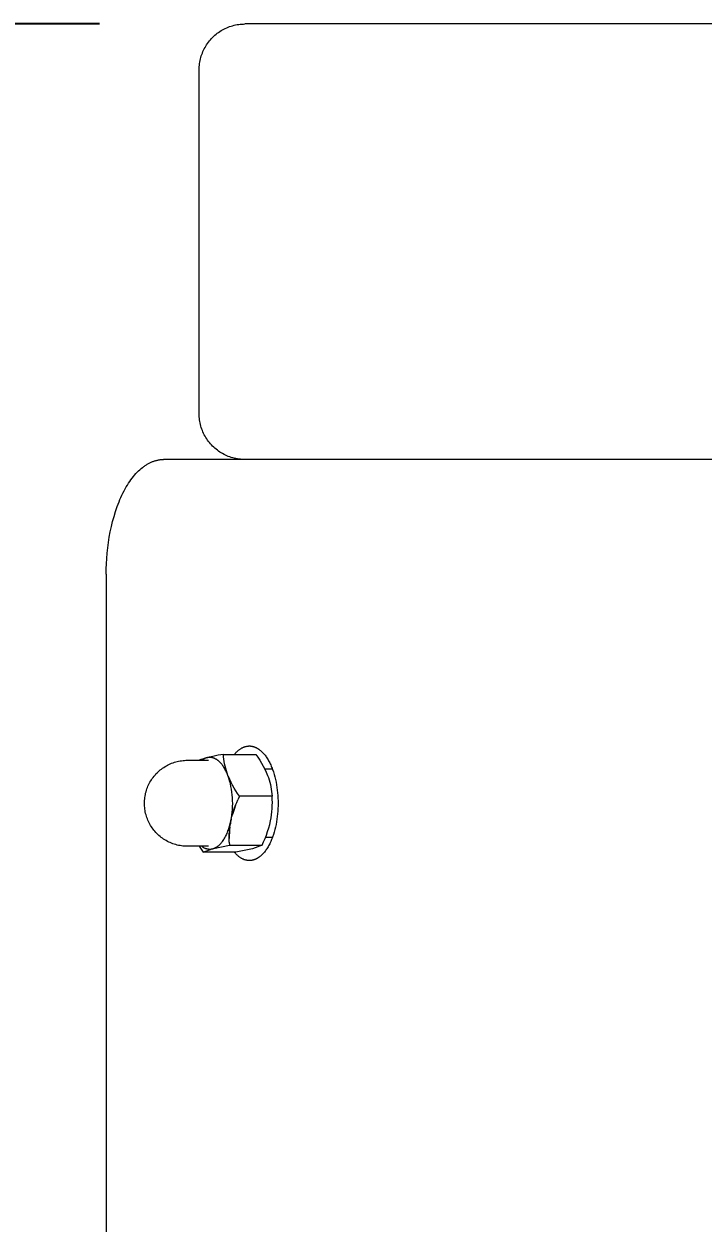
# Model space of a CAD drawing. Header units: inches. Extents: x -6 to 195, y -3 to 126.
# Drawn here: x 3.856 to 6.19, y 122.229 to 126.348 of the extents above; entities that cross this region are included whole.
import ezdxf

# ---------------------------------------------------------------- set-up
doc = ezdxf.new("R2010")
doc.units = ezdxf.units.IN
doc.layers.add('ZANO_R', color=7, linetype='Continuous', lineweight=0)
doc.layers.add('ZANO_W', color=1, linetype='Continuous', lineweight=0)
doc.styles.get("Standard").update_dxf_attribs({"font": 'arial.ttf'})
doc.dimstyles.new('amerykanie', dxfattribs={"dimtxt": 50, "dimasz": 50, "dimexe": 0.5, "dimexo": 0.5, "dimgap": 1, "dimtad": 1, "dimdec": 0, "dimzin": 0, "dimlunit": 5, "dimtxsty": 'Standard', "dimcen": 0.09, "dimclrd": 1, "dimclre": 1, "dimclrt": 1, "dimazin": 0, "dimtfac": 1, "dimtdec": 0, "dimtmove": 0, "dimatfit": 3, "dimfxl": 1, "dimtzin": 0, "dimarcsym": 1})

# ---------------------------------------------------------------- blocks, each defined once
blk = doc.blocks.new('*D376')
at = {"layer": 'ZANO_W', "color": 1, "lineweight": -2}
for p, q in [((4.1156, 126.3483), (-3.0009, 126.3483)), ((-2.5009, 125.3483), (-2.5009, 109.6318)), ((2.2144, 108.6318), (-3.0009, 108.6318))]:
    blk.add_line(p, q, dxfattribs=at)
at = {"layer": 'ZANO_W', "color": 1}
for points in [[(-2.3342, 125.3483), (-2.6676, 125.3483), (-2.5009, 126.3483)], [(-2.6676, 109.6318), (-2.3342, 109.6318), (-2.5009, 108.6318)]]:
    blk.add_solid(points, dxfattribs=at)
at = {"layer": 'ZANO_W', "color": 1, "insert": (-3.8411, 117.49), "char_height": 1.625, "attachment_point": 5, "rotation": 90}
blk.add_mtext('17 11/16', dxfattribs=at)

msp = doc.modelspace()

# ---------------------------------------------------------------- linework, layer by layer
at = {"layer": 'ZANO_R'}
for p, q in [((4.54314, 126.33064), (4.54796, 126.33303)), ((4.54796, 126.33303), (4.55285, 126.33526)), ((4.55285, 126.33526), (4.55782, 126.33731)), ((4.55782, 126.33731), (4.56286, 126.3392)), ((4.56286, 126.3392), (4.56795, 126.34091)), ((4.56795, 126.34091), (4.57311, 126.34245)), ((4.57311, 126.34245), (4.57831, 126.34381)), ((4.57831, 126.34381), (4.58355, 126.345)), ((4.58355, 126.345), (4.58884, 126.346)), ((4.58884, 126.346), (4.59415, 126.34683)), ((4.59415, 126.34683), (4.59949, 126.34747)), ((4.59949, 126.34747), (4.60485, 126.34793)), ((4.60485, 126.34793), (4.61022, 126.3482)), ((4.61022, 126.3482), (4.61559, 126.34829)), ((13.31937, 126.34829), (4.61559, 126.34829)), ((4.49344, 126.2902), (4.4969, 126.29431)), ((4.4969, 126.29431), (4.5005, 126.2983)), ((4.5005, 126.2983), (4.50424, 126.30217)), ((4.50424, 126.30217), (4.50811, 126.3059)), ((4.50811, 126.3059), (4.5121, 126.30951)), ((4.5121, 126.30951), (4.51621, 126.31297)), ((4.51621, 126.31297), (4.52044, 126.31629)), ((4.52044, 126.31629), (4.52478, 126.31947)), ((4.52478, 126.31947), (4.52922, 126.32249)), ((4.52922, 126.32249), (4.53377, 126.32537)), ((4.53377, 126.32537), (4.53841, 126.32808)), ((4.53841, 126.32808), (4.54314, 126.33064)), ((4.46909, 126.24858), (4.47115, 126.25355)), ((4.47115, 126.25355), (4.47338, 126.25845)), ((4.47338, 126.25845), (4.47577, 126.26326)), ((4.47577, 126.26326), (4.47833, 126.26799)), ((4.47833, 126.26799), (4.48104, 126.27264)), ((4.48104, 126.27264), (4.48391, 126.27718)), ((4.48391, 126.27718), (4.48694, 126.28163)), ((4.48694, 126.28163), (4.49011, 126.28597)), ((4.49011, 126.28597), (4.49344, 126.2902)), ((4.45894, 126.20692), (4.45958, 126.21226)), ((4.45958, 126.21226), (4.4604, 126.21757)), ((4.4604, 126.21757), (4.46141, 126.22285)), ((4.46141, 126.22285), (4.46259, 126.2281)), ((4.46259, 126.2281), (4.46395, 126.2333)), ((4.46395, 126.2333), (4.46549, 126.23845)), ((4.46549, 126.23845), (4.46721, 126.24355)), ((4.46721, 126.24355), (4.46909, 126.24858)), ((4.45811, 126.19081), (4.45821, 126.19619)), ((4.45811, 125.00971), (4.45811, 126.19081)), ((4.45821, 126.19619), (4.45848, 126.20156)), ((4.45848, 126.20156), (4.45894, 126.20692)), ((4.45821, 125.00432), (4.45811, 125.00971)), ((4.45848, 124.99893), (4.45821, 125.00432)), ((4.45894, 124.99356), (4.45848, 124.99893)), ((4.45959, 124.9882), (4.45894, 124.99356)), ((4.46042, 124.98287), (4.45959, 124.9882)), ((4.46143, 124.97758), (4.46042, 124.98287)), ((4.46262, 124.97232), (4.46143, 124.97758)), ((4.46399, 124.9671), (4.46262, 124.97232)), ((4.46554, 124.96193), (4.46399, 124.9671)), ((4.46726, 124.95682), (4.46554, 124.96193)), ((4.46916, 124.95178), (4.46726, 124.95682)), ((4.47123, 124.9468), (4.46916, 124.95178)), ((4.47347, 124.94189), (4.47123, 124.9468)), ((4.47587, 124.93706), (4.47347, 124.94189)), ((4.47844, 124.93232), (4.47587, 124.93706)), ((4.48117, 124.92767), (4.47844, 124.93232)), ((4.48406, 124.92311), (4.48117, 124.92767)), ((4.4871, 124.91866), (4.48406, 124.92311)), ((4.4903, 124.91432), (4.4871, 124.91866)), ((4.49364, 124.91008), (4.4903, 124.91432)), ((4.49712, 124.90596), (4.49364, 124.91008)), ((4.50074, 124.90197), (4.49712, 124.90596)), ((4.5045, 124.8981), (4.50074, 124.90197)), ((4.50838, 124.89436), (4.5045, 124.8981)), ((4.5124, 124.89076), (4.50838, 124.89436)), ((4.3134, 124.84972), (4.31565, 124.85021)), ((4.31565, 124.85021), (4.3179, 124.85064)), ((4.3179, 124.85064), (4.32014, 124.85101)), ((4.32014, 124.85101), (4.32237, 124.85134)), ((4.32237, 124.85134), (4.3246, 124.85161)), ((4.3246, 124.85161), (4.32681, 124.85184)), ((4.32681, 124.85184), (4.32902, 124.85201)), ((4.32902, 124.85201), (4.33122, 124.85213)), ((4.33122, 124.85213), (4.33341, 124.85221)), ((4.33341, 124.85221), (4.33559, 124.85223)), ((12.80016, 124.85223), (4.33559, 124.85223)), ((4.51653, 124.88729), (4.5124, 124.89076)), ((4.52078, 124.88397), (4.51653, 124.88729)), ((4.52514, 124.8808), (4.52078, 124.88397)), ((4.52961, 124.87778), (4.52514, 124.8808)), ((4.53418, 124.87491), (4.52961, 124.87778)), ((4.53884, 124.8722), (4.53418, 124.87491)), ((4.54359, 124.86965), (4.53884, 124.8722)), ((4.54843, 124.86727), (4.54359, 124.86965)), ((4.55335, 124.86505), (4.54843, 124.86727)), ((4.55834, 124.86301), (4.55335, 124.86505)), ((4.56339, 124.86113), (4.55834, 124.86301)), ((4.56851, 124.85943), (4.56339, 124.86113)), ((4.57369, 124.85791), (4.56851, 124.85943)), ((4.57891, 124.85656), (4.57369, 124.85791)), ((4.58417, 124.8554), (4.57891, 124.85656)), ((4.58948, 124.85441), (4.58417, 124.8554)), ((4.59481, 124.85361), (4.58948, 124.85441)), ((4.60017, 124.85299), (4.59481, 124.85361)), ((4.60554, 124.85255), (4.60017, 124.85299)), ((4.61093, 124.8523), (4.60554, 124.85255)), ((4.24518, 124.80825), (4.24962, 124.8127)), ((4.24962, 124.8127), (4.25409, 124.8169)), ((4.25409, 124.8169), (4.2586, 124.82087)), ((4.2586, 124.82087), (4.26313, 124.82459)), ((4.26313, 124.82459), (4.2654, 124.82636)), ((4.2654, 124.82636), (4.26768, 124.82806)), ((4.26768, 124.82806), (4.26997, 124.82971)), ((4.26997, 124.82971), (4.27225, 124.83129)), ((4.27225, 124.83129), (4.27454, 124.83282)), ((4.27454, 124.83282), (4.27683, 124.83428)), ((4.27683, 124.83428), (4.27913, 124.83569)), ((4.27913, 124.83569), (4.28142, 124.83703)), ((4.28142, 124.83703), (4.28372, 124.83832)), ((4.28372, 124.83832), (4.28602, 124.83954)), ((4.28602, 124.83954), (4.28831, 124.84071)), ((4.28831, 124.84071), (4.29061, 124.84181)), ((4.29061, 124.84181), (4.2929, 124.84286)), ((4.2929, 124.84286), (4.29519, 124.84385)), ((4.29519, 124.84385), (4.29748, 124.84478)), ((4.29748, 124.84478), (4.29977, 124.84566)), ((4.29977, 124.84566), (4.30205, 124.84647)), ((4.30205, 124.84647), (4.30433, 124.84723)), ((4.30433, 124.84723), (4.30661, 124.84794)), ((4.30661, 124.84794), (4.30888, 124.84859)), ((4.30888, 124.84859), (4.31114, 124.84918)), ((4.31114, 124.84918), (4.3134, 124.84972)), ((4.21151, 124.76418), (4.2155, 124.77048)), ((4.2155, 124.77048), (4.21955, 124.77656)), ((4.21955, 124.77656), (4.22368, 124.78242)), ((4.22368, 124.78242), (4.22787, 124.78805)), ((4.22787, 124.78805), (4.23212, 124.79346)), ((4.23212, 124.79346), (4.23642, 124.79862)), ((4.23642, 124.79862), (4.24078, 124.80356)), ((4.24078, 124.80356), (4.24518, 124.80825)), ((4.18938, 124.72214), (4.19284, 124.72962)), ((4.19284, 124.72962), (4.19639, 124.73692)), ((4.19639, 124.73692), (4.20004, 124.74403)), ((4.20004, 124.74403), (4.20378, 124.75095)), ((4.20378, 124.75095), (4.20761, 124.75767)), ((4.20761, 124.75767), (4.21151, 124.76418)), ((4.17083, 124.67397), (4.17657, 124.6906)), ((4.17657, 124.6906), (4.17961, 124.69871)), ((4.17961, 124.69871), (4.18276, 124.70668)), ((4.18276, 124.70668), (4.18602, 124.71449)), ((4.18602, 124.71449), (4.18938, 124.72214)), ((4.16073, 124.63935), (4.16554, 124.65686)), ((4.16554, 124.65686), (4.17083, 124.67397)), ((4.14921, 124.5852), (4.15256, 124.60345)), ((4.15256, 124.60345), (4.1564, 124.62152)), ((4.1564, 124.62152), (4.16073, 124.63935)), ((4.14395, 124.54849), (4.14634, 124.56686)), ((4.14634, 124.56686), (4.14921, 124.5852)), ((4.14056, 124.51195), (4.14202, 124.53017)), ((4.14202, 124.53017), (4.14395, 124.54849)), ((4.13893, 124.47608), (4.13953, 124.4939)), ((4.13953, 124.4939), (4.14056, 124.51195)), ((4.13874, 124.45853), (4.13893, 124.47608)), ((4.13874, 124.45853), (4.13874, 109.43971)), ((4.60519, 123.86116), (4.60683, 123.86202)), ((4.60683, 123.86202), (4.60846, 123.86281)), ((4.60846, 123.86281), (4.61009, 123.86354)), ((4.61009, 123.86354), (4.61172, 123.86422)), ((4.61172, 123.86422), (4.61335, 123.86483)), ((4.61335, 123.86483), (4.61497, 123.86539)), ((4.61497, 123.86539), (4.61659, 123.8659)), ((4.61659, 123.8659), (4.6182, 123.86634)), ((4.6182, 123.86634), (4.61981, 123.86673)), ((4.61981, 123.86673), (4.62141, 123.86707)), ((4.62141, 123.86707), (4.62301, 123.86735)), ((4.62301, 123.86735), (4.6246, 123.86758)), ((4.6246, 123.86758), (4.62618, 123.86775)), ((4.62618, 123.86775), (4.62775, 123.86788)), ((4.62775, 123.86788), (4.62931, 123.86795)), ((4.62931, 123.86795), (4.63086, 123.86798)), ((4.63086, 123.86798), (4.63195, 123.86796)), ((4.63195, 123.86796), (4.63305, 123.86793)), ((4.63305, 123.86793), (4.63415, 123.86787)), ((4.63415, 123.86787), (4.63525, 123.86778)), ((4.63525, 123.86778), (4.63636, 123.86767)), ((4.63636, 123.86767), (4.63747, 123.86753)), ((4.63747, 123.86753), (4.63859, 123.86737)), ((4.63859, 123.86737), (4.63971, 123.86718)), ((4.63971, 123.86718), (4.64083, 123.86697)), ((4.64083, 123.86697), (4.64196, 123.86672)), ((4.64196, 123.86672), (4.64309, 123.86645)), ((4.64309, 123.86645), (4.64422, 123.86616)), ((4.64422, 123.86616), (4.64535, 123.86583)), ((4.64535, 123.86583), (4.64649, 123.86548)), ((4.64649, 123.86548), (4.64763, 123.8651)), ((4.64763, 123.8651), (4.64877, 123.86469)), ((4.64877, 123.86469), (4.64992, 123.86425)), ((4.64992, 123.86425), (4.65106, 123.86379)), ((4.65106, 123.86379), (4.65221, 123.86329)), ((4.65221, 123.86329), (4.65335, 123.86277)), ((4.65335, 123.86277), (4.6545, 123.86222)), ((4.6545, 123.86222), (4.65565, 123.86163)), ((4.65565, 123.86163), (4.6568, 123.86102)), ((4.46411, 123.82098), (4.45851, 123.81876)), ((4.46979, 123.82301), (4.46411, 123.82098)), ((4.46992, 123.82078), (4.46848, 123.8198)), ((4.47553, 123.82484), (4.46979, 123.82301)), ((4.47139, 123.82171), (4.46992, 123.82078)), ((4.47289, 123.82259), (4.47139, 123.82171)), ((4.47443, 123.82342), (4.47289, 123.82259)), ((4.47599, 123.8242), (4.47443, 123.82342)), ((4.48132, 123.82648), (4.47553, 123.82484)), ((4.47757, 123.82492), (4.47599, 123.8242)), ((4.47918, 123.82558), (4.47757, 123.82492)), ((4.48081, 123.82619), (4.47918, 123.82558)), ((4.48246, 123.82675), (4.48081, 123.82619)), ((4.48413, 123.82724), (4.48246, 123.82675)), ((4.48532, 123.82754), (4.48413, 123.82724)), ((4.48651, 123.8278), (4.48532, 123.82754)), ((4.48771, 123.82802), (4.48651, 123.8278)), ((4.50475, 123.8321), (4.48657, 123.82788)), ((4.48891, 123.82821), (4.48771, 123.82802)), ((4.49012, 123.82837), (4.48891, 123.82821)), ((4.49134, 123.82848), (4.49012, 123.82837)), ((4.49256, 123.82856), (4.49134, 123.82848)), ((4.49378, 123.8286), (4.49256, 123.82856)), ((4.49501, 123.8286), (4.49378, 123.8286)), ((4.49624, 123.82857), (4.49501, 123.8286)), ((4.49748, 123.82849), (4.49624, 123.82857)), ((4.49872, 123.82838), (4.49748, 123.82849)), ((4.49996, 123.82823), (4.49872, 123.82838)), ((4.5012, 123.82803), (4.49996, 123.82823)), ((4.50245, 123.8278), (4.5012, 123.82803)), ((4.50369, 123.82753), (4.50245, 123.8278)), ((4.50494, 123.82721), (4.50369, 123.82753)), ((4.52302, 123.83587), (4.50475, 123.8321)), ((4.50618, 123.82686), (4.50494, 123.82721)), ((4.50742, 123.82646), (4.50618, 123.82686)), ((4.50867, 123.82603), (4.50742, 123.82646)), ((4.50991, 123.82555), (4.50867, 123.82603)), ((4.51115, 123.82504), (4.50991, 123.82555)), ((4.51239, 123.82448), (4.51115, 123.82504)), ((4.51362, 123.82388), (4.51239, 123.82448)), ((4.51485, 123.82325), (4.51362, 123.82388)), ((4.51608, 123.82257), (4.51485, 123.82325)), ((4.5173, 123.82185), (4.51608, 123.82257)), ((4.51852, 123.82109), (4.5173, 123.82185)), ((4.51973, 123.82029), (4.51852, 123.82109)), ((4.52093, 123.81945), (4.51973, 123.82029)), ((4.54138, 123.83919), (4.52302, 123.83587)), ((4.54201, 123.83099), (4.54138, 123.83919)), ((4.54138, 123.83919), (4.6534, 123.83919)), ((4.54292, 123.82282), (4.54201, 123.83099)), ((4.54411, 123.81468), (4.54292, 123.82282)), ((4.57962, 123.83919), (4.58115, 123.84102)), ((4.58115, 123.84102), (4.5827, 123.84279)), ((4.5827, 123.84279), (4.58425, 123.84451)), ((4.58425, 123.84451), (4.58582, 123.84616)), ((4.58582, 123.84616), (4.5874, 123.84774)), ((4.5874, 123.84774), (4.58899, 123.84927)), ((4.58899, 123.84927), (4.59059, 123.85074)), ((4.59059, 123.85074), (4.59219, 123.85214)), ((4.59219, 123.85214), (4.5938, 123.85349)), ((4.5938, 123.85349), (4.59542, 123.85477)), ((4.59542, 123.85477), (4.59704, 123.85599)), ((4.59704, 123.85599), (4.59866, 123.85714)), ((4.59866, 123.85714), (4.60029, 123.85824)), ((4.60029, 123.85824), (4.60192, 123.85928)), ((4.60192, 123.85928), (4.60356, 123.86025)), ((4.60356, 123.86025), (4.60519, 123.86116)), ((4.6534, 123.83919), (4.66015, 123.82951)), ((4.6568, 123.86102), (4.65795, 123.86038)), ((4.65795, 123.86038), (4.65909, 123.85971)), ((4.65909, 123.85971), (4.66024, 123.859)), ((4.66015, 123.82951), (4.66656, 123.81961)), ((4.66024, 123.859), (4.66139, 123.85827)), ((4.66139, 123.85827), (4.66253, 123.85751)), ((4.66253, 123.85751), (4.66368, 123.85672)), ((4.66368, 123.85672), (4.66482, 123.85589)), ((4.66482, 123.85589), (4.66596, 123.85504)), ((4.66596, 123.85504), (4.66709, 123.85416)), ((4.66709, 123.85416), (4.66936, 123.8523)), ((4.66936, 123.8523), (4.67161, 123.85031)), ((4.67161, 123.85031), (4.67385, 123.84821)), ((4.67385, 123.84821), (4.67607, 123.84599)), ((4.67607, 123.84599), (4.67827, 123.84364)), ((4.67827, 123.84364), (4.68045, 123.84117)), ((4.68045, 123.84117), (4.6826, 123.83859)), ((4.6826, 123.83859), (4.68472, 123.83589)), ((4.68472, 123.83589), (4.68682, 123.83307)), ((4.68682, 123.83307), (4.68888, 123.83014)), ((4.68888, 123.83014), (4.69091, 123.8271)), ((4.69091, 123.8271), (4.6929, 123.82395)), ((4.6929, 123.82395), (4.69485, 123.8207)), ((4.69485, 123.8207), (4.69677, 123.81734)), ((4.3133, 123.77545), (4.31693, 123.77896)), ((4.31693, 123.77896), (4.32067, 123.78234)), ((4.32067, 123.78234), (4.32453, 123.7856)), ((4.32453, 123.7856), (4.32849, 123.78872)), ((4.32849, 123.78872), (4.33256, 123.7917)), ((4.33256, 123.7917), (4.33673, 123.79454)), ((4.33673, 123.79454), (4.341, 123.79724)), ((4.341, 123.79724), (4.34535, 123.79978)), ((4.34535, 123.79978), (4.34979, 123.80218)), ((4.34979, 123.80218), (4.35431, 123.80443)), ((4.35431, 123.80443), (4.3589, 123.80652)), ((4.3589, 123.80652), (4.36356, 123.80845)), ((4.36356, 123.80845), (4.36829, 123.81023)), ((4.36829, 123.81023), (4.37307, 123.81183)), ((4.37307, 123.81183), (4.3779, 123.81328)), ((4.3779, 123.81328), (4.38278, 123.81456)), ((4.38278, 123.81456), (4.3877, 123.81567)), ((4.3877, 123.81567), (4.39266, 123.81661)), ((4.39266, 123.81661), (4.39765, 123.81739)), ((4.39765, 123.81739), (4.40266, 123.81799)), ((4.40266, 123.81799), (4.40768, 123.81842)), ((4.40768, 123.81842), (4.41272, 123.81868)), ((4.41272, 123.81868), (4.41777, 123.81876)), ((4.41777, 123.81876), (4.49039, 123.81876)), ((4.46848, 123.8198), (4.46708, 123.81876)), ((4.52213, 123.81858), (4.52093, 123.81945)), ((4.52333, 123.81766), (4.52213, 123.81858)), ((4.52451, 123.81671), (4.52333, 123.81766)), ((4.52569, 123.81571), (4.52451, 123.81671)), ((4.52686, 123.81468), (4.52569, 123.81571)), ((4.52802, 123.81361), (4.52686, 123.81468)), ((4.52917, 123.81251), (4.52802, 123.81361)), ((4.53031, 123.81136), (4.52917, 123.81251)), ((4.53144, 123.81018), (4.53031, 123.81136)), ((4.53256, 123.80897), (4.53144, 123.81018)), ((4.53367, 123.80772), (4.53256, 123.80897)), ((4.53476, 123.80644), (4.53367, 123.80772)), ((4.53585, 123.80512), (4.53476, 123.80644)), ((4.53692, 123.80377), (4.53585, 123.80512)), ((4.53903, 123.80098), (4.53692, 123.80377)), ((4.54109, 123.79805), (4.53903, 123.80098)), ((4.54309, 123.79502), (4.54109, 123.79805)), ((4.54503, 123.79187), (4.54309, 123.79502)), ((4.54557, 123.80658), (4.54411, 123.81468)), ((4.54692, 123.78861), (4.54503, 123.79187)), ((4.5473, 123.79854), (4.54557, 123.80658)), ((4.54874, 123.78525), (4.54692, 123.78861)), ((4.5493, 123.79057), (4.5473, 123.79854)), ((4.5505, 123.78181), (4.54874, 123.78525)), ((4.55157, 123.78266), (4.5493, 123.79057)), ((4.55219, 123.77827), (4.5505, 123.78181)), ((4.55411, 123.77484), (4.55157, 123.78266)), ((4.66656, 123.81961), (4.67263, 123.80949)), ((4.67263, 123.80949), (4.67834, 123.79917)), ((4.67834, 123.79917), (4.68369, 123.78866)), ((4.68354, 123.78924), (4.7096, 123.78924)), ((4.68369, 123.78866), (4.68868, 123.77797)), ((4.69677, 123.81734), (4.69864, 123.81388)), ((4.69864, 123.81388), (4.70046, 123.81032)), ((4.70046, 123.81032), (4.70224, 123.80667)), ((4.70224, 123.80667), (4.70397, 123.80293)), ((4.70397, 123.80293), (4.70565, 123.79911)), ((4.70565, 123.79911), (4.70728, 123.7952)), ((4.70728, 123.7952), (4.70885, 123.79122)), ((4.70885, 123.79122), (4.71037, 123.78716)), ((4.71037, 123.78716), (4.71325, 123.77885)), ((4.71325, 123.77885), (4.71589, 123.77029)), ((4.28438, 123.73441), (4.28662, 123.73893)), ((4.28662, 123.73893), (4.28901, 123.74337)), ((4.28901, 123.74337), (4.29155, 123.74773)), ((4.29155, 123.74773), (4.29425, 123.75199)), ((4.29425, 123.75199), (4.29708, 123.75617)), ((4.29708, 123.75617), (4.30006, 123.76024)), ((4.30006, 123.76024), (4.30317, 123.76421)), ((4.30317, 123.76421), (4.30642, 123.76807)), ((4.30642, 123.76807), (4.3098, 123.77182)), ((4.3098, 123.77182), (4.3133, 123.77545)), ((4.55381, 123.77466), (4.55219, 123.77827)), ((4.55537, 123.77098), (4.55381, 123.77466)), ((4.55691, 123.76711), (4.55411, 123.77484)), ((4.56001, 123.75771), (4.55691, 123.76711)), ((4.56298, 123.75294), (4.55846, 123.76317)), ((4.5628, 123.74821), (4.56001, 123.75771)), ((4.56527, 123.73863), (4.5628, 123.74821)), ((4.56784, 123.74285), (4.56298, 123.75294)), ((4.56741, 123.72896), (4.56527, 123.73863)), ((4.57301, 123.73292), (4.56784, 123.74285)), ((4.68868, 123.77797), (4.69329, 123.76711)), ((4.69329, 123.76711), (4.69609, 123.75937)), ((4.69609, 123.75937), (4.69863, 123.75155)), ((4.69863, 123.75155), (4.7009, 123.74365)), ((4.7009, 123.74365), (4.7029, 123.73567)), ((4.71589, 123.77029), (4.71829, 123.76154)), ((4.71829, 123.76154), (4.72046, 123.75262)), ((4.72046, 123.75262), (4.72238, 123.74359)), ((4.72238, 123.74359), (4.72406, 123.73446)), ((4.27225, 123.69608), (4.27318, 123.70099)), ((4.27318, 123.70099), (4.27429, 123.70592)), ((4.27429, 123.70592), (4.27556, 123.7108)), ((4.27556, 123.7108), (4.277, 123.71564)), ((4.277, 123.71564), (4.2786, 123.72042)), ((4.2786, 123.72042), (4.28037, 123.72515)), ((4.28037, 123.72515), (4.28229, 123.72981)), ((4.28229, 123.72981), (4.28438, 123.73441)), ((4.56922, 123.71923), (4.56741, 123.72896)), ((4.57071, 123.70945), (4.56922, 123.71923)), ((4.57186, 123.69962), (4.57071, 123.70945)), ((4.57268, 123.68975), (4.57186, 123.69962)), ((4.5785, 123.72317), (4.57301, 123.73292)), ((4.58429, 123.71359), (4.5785, 123.72317)), ((4.5904, 123.70421), (4.58429, 123.71359)), ((4.5968, 123.69502), (4.5904, 123.70421)), ((4.7029, 123.73567), (4.70463, 123.72763)), ((4.70463, 123.72763), (4.70609, 123.71954)), ((4.70609, 123.71954), (4.70727, 123.7114)), ((4.70727, 123.7114), (4.70818, 123.70322)), ((4.70818, 123.70322), (4.70882, 123.69502)), ((4.72406, 123.73446), (4.72549, 123.72529)), ((4.72549, 123.72529), (4.72668, 123.71611)), ((4.72668, 123.71611), (4.72765, 123.70695)), ((4.72765, 123.70695), (4.72838, 123.69784)), ((4.72838, 123.69784), (4.72889, 123.68881)), ((4.27013, 123.6712), (4.27022, 123.6762)), ((4.27021, 123.6662), (4.27013, 123.6712)), ((4.27046, 123.6612), (4.27021, 123.6662)), ((4.27022, 123.6762), (4.27047, 123.68119)), ((4.27088, 123.65622), (4.27046, 123.6612)), ((4.27047, 123.68119), (4.2709, 123.68617)), ((4.27147, 123.65125), (4.27088, 123.65622)), ((4.2709, 123.68617), (4.27149, 123.69114)), ((4.27149, 123.69114), (4.27225, 123.69608)), ((4.57263, 123.65019), (4.57315, 123.66007)), ((4.57317, 123.67987), (4.57268, 123.68975)), ((4.57315, 123.66007), (4.57333, 123.66997)), ((4.57333, 123.66997), (4.57317, 123.67987)), ((4.58331, 123.66412), (4.57938, 123.65366)), ((4.57971, 123.65503), (4.58326, 123.66446)), ((4.58326, 123.66446), (4.58709, 123.67379)), ((4.58709, 123.67379), (4.59121, 123.68299)), ((4.5968, 123.69502), (4.59123, 123.68298)), ((4.70882, 123.69502), (4.5968, 123.69502)), ((4.70942, 123.68449), (4.70882, 123.69502)), ((4.70909, 123.65283), (4.70956, 123.66338)), ((4.70967, 123.67393), (4.70942, 123.68449)), ((4.70956, 123.66338), (4.70967, 123.67393)), ((4.72889, 123.68881), (4.72919, 123.6799)), ((4.72919, 123.66235), (4.72889, 123.65344)), ((4.72919, 123.6799), (4.72929, 123.67113)), ((4.72929, 123.67113), (4.72919, 123.66235)), ((4.27223, 123.64631), (4.27147, 123.65125)), ((4.27315, 123.6414), (4.27223, 123.64631)), ((4.27424, 123.63652), (4.27315, 123.6414)), ((4.2755, 123.63167), (4.27424, 123.63652)), ((4.27692, 123.62688), (4.2755, 123.63167)), ((4.27849, 123.62213), (4.27692, 123.62688)), ((4.28023, 123.61745), (4.27849, 123.62213)), ((4.28213, 123.61282), (4.28023, 123.61745)), ((4.56726, 123.61099), (4.56909, 123.62072)), ((4.56841, 123.61633), (4.56726, 123.61099)), ((4.5684, 123.61633), (4.57079, 123.62613)), ((4.56909, 123.62072), (4.57061, 123.6305)), ((4.57061, 123.6305), (4.57178, 123.64033)), ((4.57079, 123.62613), (4.57347, 123.63585)), ((4.57178, 123.64033), (4.57263, 123.65019)), ((4.57578, 123.64308), (4.57253, 123.63239)), ((4.57347, 123.63585), (4.57644, 123.64549)), ((4.57938, 123.65366), (4.57578, 123.64308)), ((4.57644, 123.64549), (4.57971, 123.65503)), ((4.70364, 123.61099), (4.70553, 123.62138)), ((4.70553, 123.62138), (4.70707, 123.63182)), ((4.70707, 123.63182), (4.70826, 123.64231)), ((4.70826, 123.64231), (4.70909, 123.65283)), ((4.72549, 123.61696), (4.72406, 123.60779)), ((4.72668, 123.62615), (4.72549, 123.61696)), ((4.72765, 123.63531), (4.72668, 123.62615)), ((4.72838, 123.64441), (4.72765, 123.63531)), ((4.72889, 123.65344), (4.72838, 123.64441)), ((4.28418, 123.60826), (4.28213, 123.61282)), ((4.28639, 123.60377), (4.28418, 123.60826)), ((4.28875, 123.59936), (4.28639, 123.60377)), ((4.29125, 123.59503), (4.28875, 123.59936)), ((4.2939, 123.59079), (4.29125, 123.59503)), ((4.29669, 123.58664), (4.2939, 123.59079)), ((4.29962, 123.58259), (4.29669, 123.58664)), ((4.30269, 123.57864), (4.29962, 123.58259)), ((4.30589, 123.5748), (4.30269, 123.57864)), ((4.30921, 123.57106), (4.30589, 123.5748)), ((4.55561, 123.57186), (4.55721, 123.57594)), ((4.55721, 123.57594), (4.55874, 123.58011)), ((4.55874, 123.58011), (4.56019, 123.58436)), ((4.56019, 123.58436), (4.56157, 123.58867)), ((4.56143, 123.5647), (4.56198, 123.57383)), ((4.56157, 123.58867), (4.56286, 123.59305)), ((4.56262, 123.57993), (4.56186, 123.57007)), ((4.56198, 123.57383), (4.56282, 123.58294)), ((4.56371, 123.58976), (4.56262, 123.57993)), ((4.56282, 123.58294), (4.56394, 123.59202)), ((4.56286, 123.59305), (4.56408, 123.59748)), ((4.5634, 123.58728), (4.56332, 123.58746)), ((4.56354, 123.58845), (4.56344, 123.58845)), ((4.56394, 123.59202), (4.56536, 123.60106)), ((4.56408, 123.59748), (4.56522, 123.60195)), ((4.56522, 123.60195), (4.56628, 123.60646)), ((4.56628, 123.60603), (4.56539, 123.60105)), ((4.56628, 123.60646), (4.56726, 123.61099)), ((4.56726, 123.61099), (4.56628, 123.60603)), ((4.68926, 123.56208), (4.69349, 123.57411)), ((4.69349, 123.57411), (4.6973, 123.58629)), ((4.6973, 123.58629), (4.70068, 123.59858)), ((4.70068, 123.59858), (4.70364, 123.61099)), ((4.71829, 123.58071), (4.71589, 123.57196)), ((4.72046, 123.58963), (4.71829, 123.58071)), ((4.72238, 123.59867), (4.72046, 123.58963)), ((4.72406, 123.60779), (4.72238, 123.59867)), ((4.31266, 123.56744), (4.30921, 123.57106)), ((4.31624, 123.56394), (4.31266, 123.56744)), ((4.31992, 123.56057), (4.31624, 123.56394)), ((4.32372, 123.55732), (4.31992, 123.56057)), ((4.32771, 123.55414), (4.32372, 123.55732)), ((4.3318, 123.5511), (4.32771, 123.55414)), ((4.336, 123.5482), (4.3318, 123.5511)), ((4.34029, 123.54545), (4.336, 123.5482)), ((4.34467, 123.54285), (4.34029, 123.54545)), ((4.34915, 123.54041), (4.34467, 123.54285)), ((4.3537, 123.53811), (4.34915, 123.54041)), ((4.35833, 123.53598), (4.3537, 123.53811)), ((4.36303, 123.53401), (4.35833, 123.53598)), ((4.3678, 123.5322), (4.36303, 123.53401)), ((4.37262, 123.53056), (4.3678, 123.5322)), ((4.53026, 123.53084), (4.53142, 123.53205)), ((4.53142, 123.53205), (4.53257, 123.5333)), ((4.53257, 123.5333), (4.53372, 123.53459)), ((4.53372, 123.53459), (4.53485, 123.53592)), ((4.53485, 123.53592), (4.53597, 123.53728)), ((4.53597, 123.53728), (4.53709, 123.53869)), ((4.53709, 123.53869), (4.53819, 123.54013)), ((4.53819, 123.54013), (4.54035, 123.54313)), ((4.54035, 123.54313), (4.54247, 123.54628)), ((4.54247, 123.54628), (4.54454, 123.54956)), ((4.54454, 123.54956), (4.54654, 123.55298)), ((4.54654, 123.55298), (4.54849, 123.55652)), ((4.54849, 123.55652), (4.55037, 123.56019)), ((4.55037, 123.56019), (4.55219, 123.56398)), ((4.55219, 123.56398), (4.55393, 123.56787)), ((4.55393, 123.56787), (4.55561, 123.57186)), ((4.56117, 123.55556), (4.56143, 123.5647)), ((4.56121, 123.54641), (4.56117, 123.55556)), ((4.56153, 123.53727), (4.56121, 123.54641)), ((4.56141, 123.5602), (4.56129, 123.55031)), ((4.56186, 123.57007), (4.56141, 123.5602)), ((4.56155, 123.53727), (4.56208, 123.52696)), ((4.6741, 123.52696), (4.67956, 123.53849)), ((4.67956, 123.53849), (4.68461, 123.5502)), ((4.68461, 123.5502), (4.68926, 123.56208)), ((4.7096, 123.55302), (4.68564, 123.55302)), ((4.70046, 123.53193), (4.69864, 123.52838)), ((4.70224, 123.53558), (4.70046, 123.53193)), ((4.70397, 123.53932), (4.70224, 123.53558)), ((4.70565, 123.54315), (4.70397, 123.53932)), ((4.70728, 123.54705), (4.70565, 123.54315)), ((4.70885, 123.55104), (4.70728, 123.54705)), ((4.71037, 123.55509), (4.70885, 123.55104)), ((4.71325, 123.56341), (4.71037, 123.55509)), ((4.71589, 123.57196), (4.71325, 123.56341)), ((4.3775, 123.52909), (4.37262, 123.53056)), ((4.38243, 123.52778), (4.3775, 123.52909)), ((4.3874, 123.52665), (4.38243, 123.52778)), ((4.3924, 123.52568), (4.3874, 123.52665)), ((4.39744, 123.52489), (4.3924, 123.52568)), ((4.4025, 123.52428), (4.39744, 123.52489)), ((4.40758, 123.52384), (4.4025, 123.52428)), ((4.41267, 123.52358), (4.40758, 123.52384)), ((4.41777, 123.52349), (4.41267, 123.52358)), ((4.49039, 123.52349), (4.41777, 123.52349)), ((4.45839, 123.52349), (4.46503, 123.51319)), ((4.46503, 123.51319), (4.47194, 123.50306)), ((4.46708, 123.52349), (4.46825, 123.52257)), ((4.46825, 123.52257), (4.46944, 123.52169)), ((4.46944, 123.52169), (4.47067, 123.52085)), ((4.47067, 123.52085), (4.47193, 123.52005)), ((4.47193, 123.52005), (4.47321, 123.5193)), ((4.47194, 123.50306), (4.5024, 123.51436)), ((4.58396, 123.50306), (4.47194, 123.50306)), ((4.47321, 123.5193), (4.47451, 123.51859)), ((4.47451, 123.51859), (4.47584, 123.51793)), ((4.47584, 123.51793), (4.4772, 123.51732)), ((4.4772, 123.51732), (4.47857, 123.51675)), ((4.47857, 123.51675), (4.47996, 123.51623)), ((4.47996, 123.51623), (4.48137, 123.51575)), ((4.48137, 123.51575), (4.48279, 123.51533)), ((4.48279, 123.51533), (4.48423, 123.51495)), ((4.48423, 123.51495), (4.48568, 123.51463)), ((4.48568, 123.51463), (4.48714, 123.51435)), ((4.48714, 123.51435), (4.48861, 123.51413)), ((4.48861, 123.51413), (4.49008, 123.51395)), ((4.49008, 123.51395), (4.49156, 123.51383)), ((4.49156, 123.51383), (4.49305, 123.51376)), ((4.49305, 123.51376), (4.49453, 123.51374)), ((4.49453, 123.51374), (4.49602, 123.51377)), ((4.49602, 123.51377), (4.4975, 123.51385)), ((4.4975, 123.51385), (4.49898, 123.51398)), ((4.49898, 123.51398), (4.50046, 123.51416)), ((4.50046, 123.51416), (4.50192, 123.51439)), ((4.50192, 123.51439), (4.50338, 123.51468)), ((4.50338, 123.51468), (4.50483, 123.51501)), ((4.50483, 123.51501), (4.50605, 123.51536)), ((4.50605, 123.51536), (4.50727, 123.51574)), ((4.50727, 123.51574), (4.5085, 123.51616)), ((4.5073, 123.51566), (4.56208, 123.52696)), ((4.5085, 123.51616), (4.50972, 123.51662)), ((4.50972, 123.51662), (4.51095, 123.51713)), ((4.51095, 123.51713), (4.51218, 123.51767)), ((4.51218, 123.51767), (4.5134, 123.51826)), ((4.5134, 123.51826), (4.51463, 123.51889)), ((4.51463, 123.51889), (4.51585, 123.51956)), ((4.51585, 123.51956), (4.51708, 123.52027)), ((4.51708, 123.52027), (4.5183, 123.52102)), ((4.5183, 123.52102), (4.51952, 123.52182)), ((4.51952, 123.52182), (4.52073, 123.52265)), ((4.52073, 123.52265), (4.52194, 123.52353)), ((4.52194, 123.52353), (4.52315, 123.52445)), ((4.52315, 123.52445), (4.52435, 123.52541)), ((4.52435, 123.52541), (4.52554, 123.52642)), ((4.52554, 123.52642), (4.52673, 123.52746)), ((4.52673, 123.52746), (4.52792, 123.52855)), ((4.52792, 123.52855), (4.52909, 123.52968)), ((4.52909, 123.52968), (4.53026, 123.53084)), ((4.56208, 123.52696), (4.6741, 123.52696)), ((4.58115, 123.50123), (4.57962, 123.50306)), ((4.5827, 123.49946), (4.58115, 123.50123)), ((4.58425, 123.49775), (4.5827, 123.49946)), ((4.64121, 123.51501), (4.58396, 123.50306)), ((4.58582, 123.4961), (4.58425, 123.49775)), ((4.5874, 123.49451), (4.58582, 123.4961)), ((4.58899, 123.49298), (4.5874, 123.49451)), ((4.59059, 123.49151), (4.58899, 123.49298)), ((4.59219, 123.49011), (4.59059, 123.49151)), ((4.6741, 123.52696), (4.64121, 123.51501)), ((4.67161, 123.49194), (4.66936, 123.48996)), ((4.67385, 123.49404), (4.67161, 123.49194)), ((4.67607, 123.49627), (4.67385, 123.49404)), ((4.67827, 123.49861), (4.67607, 123.49627)), ((4.68045, 123.50108), (4.67827, 123.49861)), ((4.6826, 123.50366), (4.68045, 123.50108)), ((4.68472, 123.50636), (4.6826, 123.50366)), ((4.68682, 123.50918), (4.68472, 123.50636)), ((4.68888, 123.51211), (4.68682, 123.50918)), ((4.69091, 123.51515), (4.68888, 123.51211)), ((4.6929, 123.5183), (4.69091, 123.51515)), ((4.69485, 123.52156), (4.6929, 123.5183)), ((4.69677, 123.52492), (4.69485, 123.52156)), ((4.69864, 123.52838), (4.69677, 123.52492)), ((4.5938, 123.48877), (4.59219, 123.49011)), ((4.59542, 123.48749), (4.5938, 123.48877)), ((4.59704, 123.48627), (4.59542, 123.48749)), ((4.59866, 123.48511), (4.59704, 123.48627)), ((4.60029, 123.48401), (4.59866, 123.48511)), ((4.60192, 123.48298), (4.60029, 123.48401)), ((4.60356, 123.482), (4.60192, 123.48298)), ((4.60519, 123.48109), (4.60356, 123.482)), ((4.60683, 123.48024), (4.60519, 123.48109)), ((4.60846, 123.47944), (4.60683, 123.48024)), ((4.61009, 123.47871), (4.60846, 123.47944)), ((4.61172, 123.47804), (4.61009, 123.47871)), ((4.61335, 123.47742), (4.61172, 123.47804)), ((4.61497, 123.47686), (4.61335, 123.47742)), ((4.61659, 123.47636), (4.61497, 123.47686)), ((4.6182, 123.47591), (4.61659, 123.47636)), ((4.61981, 123.47552), (4.6182, 123.47591)), ((4.62141, 123.47519), (4.61981, 123.47552)), ((4.62301, 123.4749), (4.62141, 123.47519)), ((4.6246, 123.47468), (4.62301, 123.4749)), ((4.62618, 123.4745), (4.6246, 123.47468)), ((4.62775, 123.47437), (4.62618, 123.4745)), ((4.62931, 123.4743), (4.62775, 123.47437)), ((4.63086, 123.47428), (4.62931, 123.4743)), ((4.63195, 123.47429), (4.63086, 123.47428)), ((4.63305, 123.47432), (4.63195, 123.47429)), ((4.63415, 123.47439), (4.63305, 123.47432)), ((4.63525, 123.47447), (4.63415, 123.47439)), ((4.63636, 123.47458), (4.63525, 123.47447)), ((4.63747, 123.47472), (4.63636, 123.47458)), ((4.63859, 123.47488), (4.63747, 123.47472)), ((4.63971, 123.47507), (4.63859, 123.47488)), ((4.64083, 123.47529), (4.63971, 123.47507)), ((4.64196, 123.47553), (4.64083, 123.47529)), ((4.64309, 123.4758), (4.64196, 123.47553)), ((4.64422, 123.4761), (4.64309, 123.4758)), ((4.64535, 123.47642), (4.64422, 123.4761)), ((4.64649, 123.47677), (4.64535, 123.47642)), ((4.64763, 123.47715), (4.64649, 123.47677)), ((4.64877, 123.47756), (4.64763, 123.47715)), ((4.64992, 123.478), (4.64877, 123.47756)), ((4.65106, 123.47847), (4.64992, 123.478)), ((4.65221, 123.47896), (4.65106, 123.47847)), ((4.65335, 123.47948), (4.65221, 123.47896)), ((4.6545, 123.48004), (4.65335, 123.47948)), ((4.65565, 123.48062), (4.6545, 123.48004)), ((4.6568, 123.48123), (4.65565, 123.48062)), ((4.65795, 123.48187), (4.6568, 123.48123)), ((4.65909, 123.48255), (4.65795, 123.48187)), ((4.66024, 123.48325), (4.65909, 123.48255)), ((4.66139, 123.48398), (4.66024, 123.48325)), ((4.66253, 123.48474), (4.66139, 123.48398)), ((4.66368, 123.48554), (4.66253, 123.48474)), ((4.66482, 123.48636), (4.66368, 123.48554)), ((4.66596, 123.48721), (4.66482, 123.48636)), ((4.66709, 123.4881), (4.66596, 123.48721)), ((4.66936, 123.48996), (4.66709, 123.4881))]:
    msp.add_line(p, q, dxfattribs=at)

# ---------------------------------------------------------------- dimensions: what is measured, and where the dimension line sits
at = {"layer": 'ZANO_W'}
dim = msp.add_linear_dim(base=(-2.50092, 108.63175), p1=(4.61559, 126.34829), p2=(2.71445, 108.63175), angle=90, dimstyle='amerykanie', override={"dimtxt": 1.625, "dimasz": 1, "dimgap": 0.5, "dimdec": 4, "dimaunit": 1, "dimadec": 1, "dimtdec": 4, "dimtmove": 1, "dimfrac": 2}, dxfattribs=at)
dim.commit()
dim.dimension.update_dxf_attribs({"geometry": '*D376', "text_midpoint": (-3.84113, 117.49002)})

doc.saveas('drawing.dxf')
